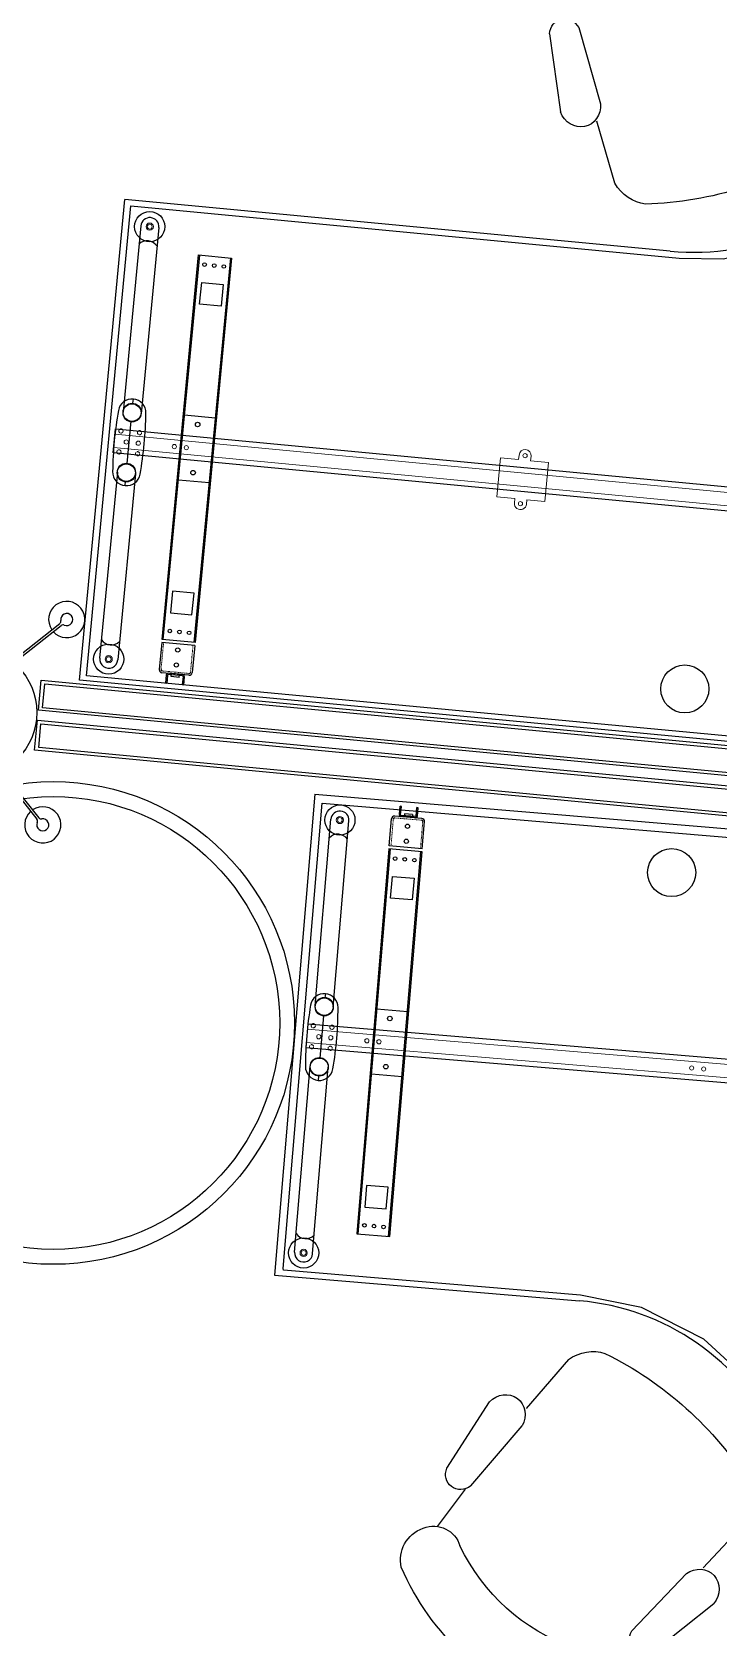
# Model space of a CAD drawing. Header units: centimetres. Extents: x 56177 to 99483, y 493 to 15482.
# Drawn here: x 59817.9 to 59931.6, y 1992.6 to 2256.9 of the extents above; entities that cross this region are included whole.
import ezdxf

# ---------------------------------------------------------------- set-up
doc = ezdxf.new("R2010")
doc.units = ezdxf.units.CM
doc.header["$MEASUREMENT"] = 0
for name, pattern in [('ACAD_ISO02W100', [15, 12, -3]), ('HIDDEN', [0.375, 0.25, -0.125]), ('HIDDEN2', [0.1875, 0.125, -0.0625])]:
    doc.linetypes.add(name, pattern=pattern)

# ---------------------------------------------------------------- blocks, each defined once
blk = doc.blocks.new('A1043DC')
at = {"color": 0, "linetype": 'ByBlock'}
for p, q in [((-0.616435, 0.457425), (-0.381737, 0.500273)), ((-0.128035, 0.399057), (-0.322825, 0.394463)), ((-0.626722, 0.365537), (-0.766614, 0.352221)), ((-0.607898, 0.359256), (-0.36942, 0.36614)), ((-0.626722, -0.365537), (-0.766614, -0.352222)), ((-0.607898, -0.359256), (-0.36942, -0.366141)), ((-0.128035, -0.399058), (-0.322825, -0.394464)), ((-0.616435, -0.457425), (-0.381737, -0.500273))]:
    blk.add_line(p, q, dxfattribs=at)
for centre, radius, start, end in [((-0.385913, 0.432257), 0.068143, 284.006808, 86.486784), ((-0.596922, 0.409666), 0.051591, 112.223479, 257.717315), ((-0.847483, 0.300315), 0.096094, 330.317482, 148.734971), ((-0.160649, 0.273023), 0.130185, 22.432704, 75.491701), ((-0.094065, 0), 0.905973, 157.261065, 202.738935), ((-1.311698, 0), 1.311697, 345.757952, 14.242048), ((-0.080287, 0), 0.728926, 159.71341, 200.28659), ((-0.847483, -0.300316), 0.096094, 211.265029, 29.682518), ((-0.160649, -0.273024), 0.130185, 284.508299, 337.567296), ((-0.596922, -0.409667), 0.051591, 102.282685, 247.776521), ((-0.385913, -0.432258), 0.068143, 273.513216, 75.993192)]:
    blk.add_arc(centre, radius, start, end, dxfattribs=at)
blk = doc.blocks.new('GridPost')
at = {"color": 0}
for p, q in [((-61, 89.9), (-131.9, 160.8)), ((-57.6, 92.1), (-129, 163.6)), ((54.5, 92.1), (126, 163.6)), ((58, 89.9), (128.8, 160.8)), ((-61, -89.4), (-131.9, -160.3)), ((-57.6, -91.6), (-129, -163.1)), ((54.5, -91.6), (126, -163.1)), ((58, -89.4), (128.8, -160.3))]:
    blk.add_line(p, q, dxfattribs=at)
at = {"color": 0, "linetype": 'HIDDEN2'}
for p, q in [((-61, 89.9), (-34.3, 63.2)), ((-57.6, 92.1), (-29, 63.6)), ((54.5, 92.1), (25.9, 63.6)), ((58, 89.9), (31.2, 63.2)), ((30.9, 63.3), (-33.9, 63.3)), ((-61, -89.4), (-34.3, -62.7)), ((-57.6, -91.6), (-29, -63)), ((30.9, -62.7), (-33.9, -62.7)), ((54.5, -91.6), (25.9, -63)), ((58, -89.4), (31.2, -62.7))]:
    blk.add_line(p, q, dxfattribs=at)
at = {"color": 0}
blk.add_circle((-1.5, 0.3), 107.6, dxfattribs=at)
for centre, radius, start, end in [((-139.8, 171.6), 30, 318.8226, 311.1774), ((136.8, 171.6), 30, 228.8226, 221.1774), ((-139.8, 171.6), 10, 342.8181, 287.1819), ((-135.4, 157.2), 5, 45, 107.1819), ((-125.5, 167.1), 5, 162.8181, 225), ((122.5, 167.1), 5, 315, 17.1819), ((136.8, 171.6), 10, 252.8181, 197.1819), ((132.4, 157.2), 5, 72.8181, 135), ((-139.8, -171.1), 30, 48.8226, 41.1774), ((136.8, -171.1), 30, 138.8226, 131.1774), ((-139.8, -171.1), 10, 72.8181, 17.1819), ((-135.4, -156.7), 5, 252.8181, 315), ((-125.5, -166.6), 5, 135, 197.1819), ((122.5, -166.6), 5, 342.8181, 45), ((136.8, -171.1), 10, 162.8181, 107.1819), ((132.4, -156.7), 5, 225, 287.1819)]:
    blk.add_arc(centre, radius, start, end, dxfattribs=at)
at = {"color": 0, "linetype": 'HIDDEN2'}
for centre, start, end in [((-33.9, 62.3), 90, 142.3223), ((-28.3, 64.3), 225, 270), ((25.2, 64.3), 270, 315), ((30.9, 62.3), 37.6777, 90), ((-33.9, -61.7), 217.6777, 270), ((-28.3, -63.7), 90, 135), ((25.2, -63.7), 45, 90), ((30.9, -61.7), 270, 322.3223)]:
    blk.add_arc(centre, 1, start, end, dxfattribs=at)
for centre, major_axis in [((-3.1, 0.5), (-0.7, 80)), ((0, 0), (0.7, -80))]:
    blk.add_ellipse(centre, major_axis=major_axis, ratio=0.625, start_param=6.954705, end_param=7.851695, dxfattribs=at)
at = {"color": 0, "linetype": 'HIDDEN2', "extrusion": (0, -4e-16, -1)}
blk.add_ellipse((0, 0.5), major_axis=(0.7, 80), ratio=0.625, start_param=6.954705, end_param=7.851695, dxfattribs=at)
at = {"color": 0, "linetype": 'HIDDEN2', "extrusion": (0, 4e-16, -1)}
blk.add_ellipse((-3.1, 0), major_axis=(-0.7, -80), ratio=0.625, start_param=6.954705, end_param=7.851695, dxfattribs=at)
at = {"color": 0}
blk.add_point((-1.5, 0.3), dxfattribs=at)
blk = doc.blocks.new('A$C3BE26A05')
for p, q in [((1017.5, 5457.7), (1093, 6254.1)), ((1996.2, 6168.4), (1093, 6254.1)), ((1119, 6210.5), (1089.8, 5901.9)), ((1148.9, 6207.7), (1119.6, 5899.1)), ((1154.5, 5525), (1214.9, 6162.2)), ((1156.4, 5524.8), (1216.9, 6162)), ((1214.9, 6162.2), (1269.6, 6157)), ((1267.7, 6157.2), (1207.2, 5520)), ((1269.6, 6157), (1209.2, 5519.8)), ((1216.7, 6080.6), (1220.1, 6116.5)), ((1220.1, 6116.5), (1255.9, 6113.1)), ((1255.9, 6113.1), (1252.5, 6077.2)), ((1252.5, 6077.2), (1216.7, 6080.6)), ((1106.2, 5916.3), (1106.9, 5923.4)), ((1191.8, 5897.2), (1242.5, 5892.4)), ((1073.3, 5834.1), (1077.1, 5873.9)), ((1077.1, 5873.9), (2431, 5745.5)), ((1096.7, 5816.8), (1103.4, 5886.5)), ((1186.6, 5863.5), (1188.6, 5863.3)), ((1239.3, 5858.5), (1241.3, 5858.3)), ((2427.2, 5705.7), (1073.3, 5834.1)), ((1182.8, 5823.7), (1184.8, 5823.5)), ((1235.5, 5818.7), (1237.5, 5818.5)), ((1080.3, 5802.4), (1051, 5493.7)), ((1110.2, 5799.5), (1080.9, 5490.9)), ((1093.2, 5779.9), (1093.9, 5786.9)), ((1181.6, 5789.7), (1232.3, 5784.8)), ((1171.6, 5604.8), (1168.2, 5568.9)), ((1207.4, 5601.4), (1171.6, 5604.8)), ((1204, 5565.5), (1207.4, 5601.4)), ((1168.2, 5568.9), (1204, 5565.5)), ((1154, 5520.1), (1149.7, 5475.3)), ((1208.7, 5514.9), (1154, 5520.1)), ((1209.2, 5519.8), (1154.5, 5525)), ((1208.7, 5514.9), (1204.5, 5470.1)), ((949.5, 5407.5), (954.2, 5457.2)), ((954.2, 5457.2), (2547, 5306.1)), ((2610.3, 5306.6), (1017.5, 5457.7)), ((1199, 5465.6), (1154.2, 5469.8)), ((1161.4, 5466.1), (1160.1, 5452.2)), ((1162.1, 5452), (1160.1, 5452.2)), ((1163.3, 5464.9), (1161.3, 5465.1)), ((1163.4, 5465.9), (1162.1, 5452)), ((1188.4, 5464.6), (1164.5, 5466.8)), ((1188.6, 5466.6), (1164.7, 5468.8)), ((1168, 5466.5), (1168.2, 5468.5)), ((1169.7, 5463.3), (1170.2, 5468.3)), ((1182.6, 5462.1), (1169.7, 5463.3)), ((1182.9, 5465.1), (1170, 5466.3)), ((1182.9, 5465.1), (1170, 5466.3)), ((1182.6, 5462.1), (1183.1, 5467.1)), ((1184.9, 5464.9), (1185.1, 5466.9)), ((1189.3, 5463.5), (1188, 5449.5)), ((1190, 5449.3), (1188, 5449.5)), ((1191.2, 5462.3), (1189.2, 5462.5)), ((1191.3, 5463.3), (1190, 5449.3)), ((2542.3, 5256.4), (949.5, 5407.5)), ((1407.5, 5268.3), (1340.7, 4471.1)), ((1407.5, 5268.3), (2603.3, 5168.1)), ((1547.7, 5234.5), (1548.9, 5248.4)), ((1549.8, 5235.3), (1547.8, 5235.5)), ((1550.9, 5248.3), (1548.9, 5248.4)), ((1549.7, 5234.3), (1550.9, 5248.3)), ((1556.3, 5235.8), (1555.9, 5230.8)), ((1569.3, 5234.7), (1556.3, 5235.8)), ((1575.6, 5232.1), (1576.8, 5246.1)), ((1578.8, 5245.9), (1576.8, 5246.1)), ((1577.6, 5232), (1578.8, 5245.9)), ((1408.3, 4917.9), (1434.2, 5226.9)), ((1438.2, 4915.4), (1464.1, 5224.4)), ((1530.8, 5182.7), (1534.6, 5227.5)), ((1584.8, 5228.4), (1540, 5232.1)), ((1574.4, 5229.2), (1550.4, 5231.2)), ((1574.5, 5231.2), (1550.6, 5233.2)), ((1554.1, 5232.9), (1553.9, 5230.9)), ((1569, 5231.7), (1556.1, 5232.8)), ((1569, 5231.7), (1556.1, 5232.8)), ((1569.3, 5234.7), (1568.9, 5229.7)), ((1571, 5231.5), (1570.9, 5229.5)), ((1577.7, 5233), (1575.7, 5233.1)), ((1585.6, 5178.1), (1589.4, 5223)), ((1585.6, 5178.1), (1530.8, 5182.7)), ((1530.4, 5177.7), (1476.9, 4540)), ((1532.4, 5177.6), (1478.9, 4539.8)), ((1529.8, 4535.5), (1583.2, 5173.3)), ((1585.2, 5173.1), (1530.4, 5177.7)), ((1531.8, 4535.4), (1585.2, 5173.1)), ((1533.1, 5096.2), (1536.1, 5132.1)), ((1536.1, 5132.1), (1572, 5129.1)), ((1572, 5129.1), (1569, 5093.2)), ((1569, 5093.2), (1533.1, 5096.2)), ((1425, 4937.8), (1424.4, 4930.7)), ((1421.9, 4900.8), (1416.1, 4831.1)), ((1510.2, 4912.5), (1561, 4908.2)), ((1395.8, 4888), (1392.4, 4848.1)), ((1395.8, 4888), (2153.1, 4824.5)), ((1505.3, 4878.8), (1507.3, 4878.6)), ((1558.2, 4874.3), (1560.2, 4874.2)), ((2149.8, 4784.6), (1392.4, 4848.1)), ((1502, 4838.9), (1504, 4838.7)), ((1374, 4509.4), (1399.9, 4818.3)), ((1403.9, 4506.9), (1429.8, 4815.8)), ((1554.8, 4834.5), (1556.8, 4834.3)), ((1413.5, 4801.2), (1413, 4794.1)), ((1501.2, 4804.9), (1552, 4800.6)), ((1493.2, 4619.9), (1490.2, 4584)), ((1529.1, 4616.9), (1493.2, 4619.9)), ((1526, 4581), (1529.1, 4616.9)), ((1490.2, 4584), (1526, 4581)), ((1476.9, 4540), (1531.8, 4535.4)), ((1340.7, 4471.1), (1846.1, 4428.7))]:
    blk.add_line(p, q)
at = {"lineweight": 5}
for p, q in [((1076.2, 5864.9), (2430.1, 5736.5)), ((2428, 5714.6), (1074.1, 5843)), ((1715.4, 5825.9), (1709.2, 5761.2)), ((1745.2, 5823.1), (1715.4, 5825.9)), ((1745.2, 5823.1), (1745.9, 5830.5)), ((1765.1, 5821.2), (1765.9, 5828.7)), ((1795, 5818.4), (1765.1, 5821.2)), ((1788.9, 5753.6), (1795, 5818.4)), ((1709.2, 5761.2), (1739.1, 5758.4)), ((1738.4, 5750.9), (1739.1, 5758.4)), ((1758.3, 5749), (1759, 5756.5)), ((1759, 5756.5), (1788.9, 5753.6)), ((1395, 4879), (2152.4, 4815.5)), ((2150.5, 4793.6), (1393.2, 4857.1))]:
    blk.add_line(p, q, dxfattribs=at)
at = {"linetype": 'HIDDEN', "lineweight": 5}
for p, q in [((1157, 5519.8), (1152.7, 5475)), ((1205.7, 5515.2), (1201.5, 5470.4)), ((1199.3, 5468.5), (1154.5, 5472.8)), ((1533.8, 5182.5), (1537.6, 5227.3)), ((1584.6, 5225.4), (1539.7, 5229.1)), ((1582.6, 5178.4), (1586.4, 5223.2))]:
    blk.add_line(p, q, dxfattribs=at)
for points in [[(2655.7, 6733.1), (3288.3, 6283.3), (2636.4, 5366.5), (2620.3, 5364.4), (2590.5, 5353.5), (2559.5, 5326.5), (2552.4, 5321.3), (1029.1, 5464.7), (1102.8, 6243.6), (2011.3, 6157.1), (2084.6, 6155.6), (2162.4, 6174.7), (2233.8, 6208.5), (2310.7, 6262), (2365.3, 6324.6)], [(960, 5451.1), (2541.2, 5301.1), (2537.5, 5261.8), (956.3, 5411.8)], [(947.9, 5390.9), (2540.7, 5239.9), (2536, 5190.1), (943.2, 5341.2)], [(953.7, 5385), (2535, 5235), (2531.2, 5195.7), (950, 5345.7)], [(1355.1, 4482.3), (1419.7, 5253.3), (2594, 5154.9), (3265.8, 3730.8), (2569.3, 3400.7), (2185.9, 4210.3), (2125.9, 4297.1), (2051.9, 4365.4), (1948.6, 4417.5), (1847.8, 4438.3), (1355.6, 4479.6)]]:
    blk.add_lwpolyline(points, close=True)
for centre, radius in [((1134, 6209.1), 25), ((1224.9, 6146.2), 3), ((1240.9, 6144.6), 3), ((1256.8, 6143.1), 3), ((1104.7, 5900.5), 15), ((1104.8, 5901.4), 15), ((1213.3, 5881.1), 3.75), ((1095.3, 5801.9), 15), ((1095.2, 5800.9), 15), ((1205.8, 5801.4), 3.75), ((1167.3, 5538.9), 3), ((1183.2, 5537.4), 3), ((1199.2, 5535.9), 3), ((1066, 5492.3), 25), ((1180.4, 5507.5), 3.5), ((1178.1, 5482.6), 3.5), ((2020.6, 5442.9), 39.8), ((973.9, 4889.2), 400), ((973.9, 4889.2), 375.4), ((1449.1, 5225.6), 25), ((1561.1, 5215.3), 3.5), ((1559.1, 5190.4), 3.5), ((1540.6, 5161.8), 3), ((1556.6, 5160.5), 3), ((1572.5, 5159.1), 3), ((1998.8, 5138.5), 39.8), ((1423.1, 4915.8), 15), ((1423.2, 4916.7), 15), ((1531.9, 4896.6), 3.75), ((1414.8, 4816.1), 15), ((1414.9, 4817), 15), ((1525.2, 4816.9), 3.75), ((1489.7, 4553.9), 3), ((1505.6, 4552.6), 3), ((1521.5, 4551.3), 3), ((1389, 4508.1), 25)]:
    blk.add_circle(centre, radius)
at = {"lineweight": 5}
for centre, radius in [((1134, 6209.1), 6), ((1134, 6209.1), 4), ((1095.1, 5852.1), 3.5), ((1115, 5850.2), 3.5), ((1174.7, 5844.6), 3.5), ((1194.6, 5842.7), 3.5), ((1755.9, 5829.6), 3.5), ((1748.3, 5750), 3.5), ((1066, 5492.3), 6), ((1066, 5492.3), 4), ((1449.1, 5225.6), 6), ((1449.1, 5225.6), 4), ((1414.1, 4866.4), 3.5), ((1434, 4864.7), 3.5), ((1493.8, 4859.7), 3.5), ((1513.7, 4858), 3.5), ((2031.9, 4814.6), 3.5), ((2051.8, 4812.9), 3.5), ((1389, 4508.1), 6), ((1389, 4508.1), 4)]:
    blk.add_circle(centre, radius, dxfattribs=at)
at = {"linetype": 'ACAD_ISO02W100', "lineweight": 5, "ltscale": 0.5}
for centre in [(1086.3, 5870.5), (1117.1, 5867.6), (1083, 5835.7), (1113.8, 5832.7), (1405, 4884.7), (1435.9, 4882.1), (1402.1, 4849.8), (1433, 4847.2)]:
    blk.add_circle(centre, 3.5, dxfattribs=at)
for centre, radius, start, end in [((2033.9, 6566.6), 400, 264.5812, 324.5812), ((1134, 6209.1), 15, 354.5812, 174.5812), ((1129.9, 6166.1), 19.5, 34.3058, 134.8566), ((1104.7, 5900.5), 23, 359.249, 169.9134), ((1698.4, 5794.9), 626, 169.9134, 179.249), ((501.7, 5908.4), 626, 349.9134, 359.249), ((1095.4, 5802.8), 23, 179.249, 349.9134), ((1070, 5535.3), 19.5, 214.3058, 314.8566), ((1066, 5492.3), 15, 174.5812, 354.5812), ((1154.7, 5474.8), 5, 174.5812, 264.5812), ((1154.7, 5474.8), 2, 174.5812, 264.5812), ((1164.4, 5465.8), 3, 84.5812, 174.5812), ((1164.4, 5465.8), 1, 84.5812, 174.5812), ((1188.3, 5463.6), 1, 354.5812, 84.5812), ((1188.3, 5463.6), 3, 354.5812, 84.5812), ((1199.5, 5470.5), 5, 264.5812, 354.5812), ((1199.5, 5470.5), 2, 264.5812, 354.5812), ((1449.1, 5225.6), 15, 355.2087, 175.2087), ((1539.6, 5227.1), 5, 85.2087, 175.2087), ((1539.6, 5227.1), 2, 85.2087, 175.2087), ((1550.7, 5234.2), 3, 175.2087, 265.2087), ((1550.7, 5234.2), 1, 175.2087, 265.2087), ((1574.6, 5232.2), 3, 265.2087, 355.2087), ((1574.6, 5232.2), 1, 265.2087, 355.2087), ((1584.4, 5223.4), 2, 355.2087, 85.2087), ((1584.4, 5223.4), 5, 355.2087, 85.2087), ((1445.5, 5182.6), 19.5, 34.9333, 135.4841), ((2017.9, 4815.7), 626, 170.5409, 179.8765), ((1423.1, 4914.8), 23, 359.8765, 170.5409), ((820.1, 4916.1), 626, 350.5409, 359.8765), ((1414.9, 4817), 23, 179.8765, 350.5409), ((1392.6, 4551.2), 19.5, 214.9333, 315.4841), ((1389, 4508.1), 15, 175.2087, 355.2087), ((1812.7, 4030.1), 400, 25.2087, 85.2087)]:
    blk.add_arc(centre, radius, start, end)
at = {"lineweight": 5}
for centre, start, end in [((1755.9, 5829.6), 354.5812, 174.5812), ((1748.3, 5750), 174.5812, 354.5812)]:
    blk.add_arc(centre, 10, start, end, dxfattribs=at)
at = {"yscale": 500, "zscale": 440}
for p, xscale, rotation in [((2116.1, 6273.5), -549.999999999997, 107.37683886738), ((2023.1, 4250.2), -550.0000000000006, 228.0043579032187)]:
    blk.add_blockref('A1043DC', p, dxfattribs=dict(at, xscale=xscale, rotation=rotation))
at = {"rotation": 173.3567628549877}
blk.add_blockref('GridPost', (837.8, 5404.2), dxfattribs=at)

msp = doc.modelspace()

# ---------------------------------------------------------------- block references
at = {"xscale": 0.0999999999976353, "yscale": 0.0999999999976353, "zscale": 0.0999999999976353}
msp.add_blockref('A$C3BE26A05', (59723.98, 1603.76), dxfattribs=at)

doc.saveas('drawing.dxf')
